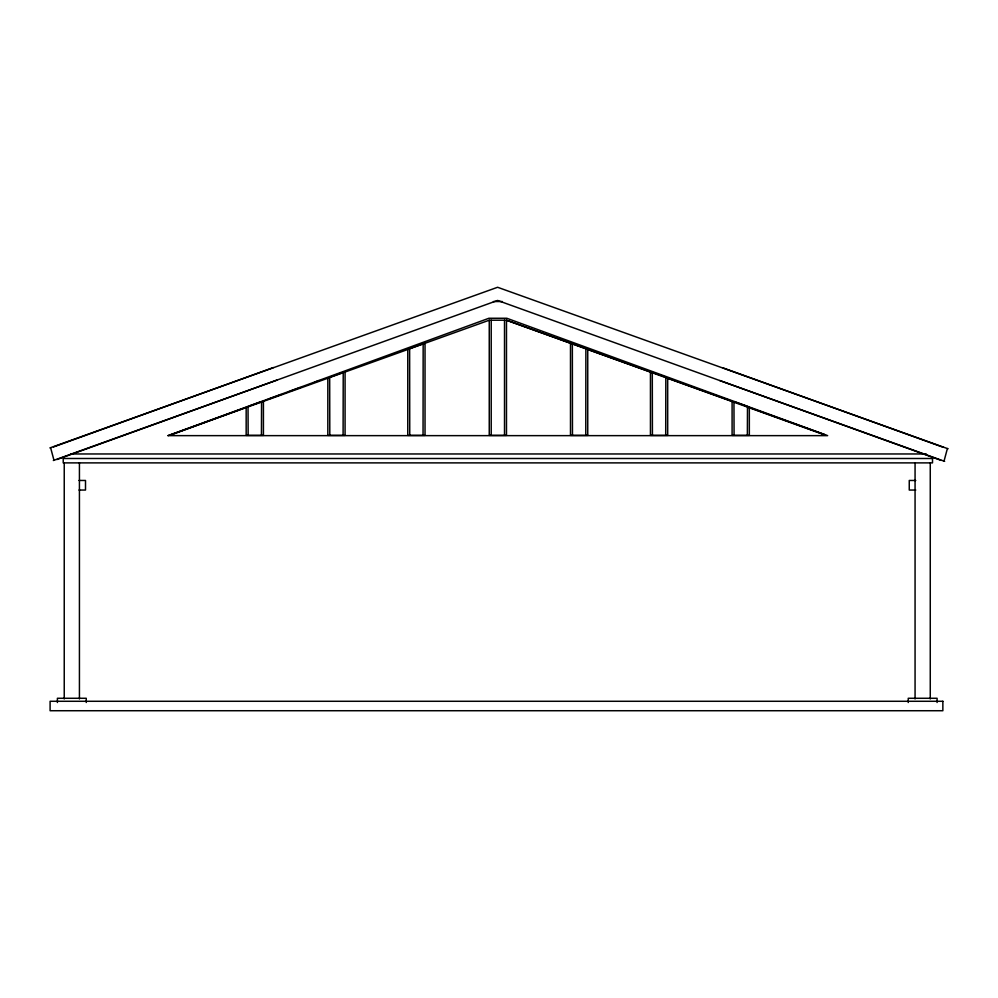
<?xml version="1.0" encoding="UTF-8"?>
<svg xmlns="http://www.w3.org/2000/svg" width="998" height="998" viewBox="0 0 998 998"><rect width="100%" height="100%" fill="white"/><g stroke="black" fill="none" stroke-linecap="round" stroke-linejoin="round"><path stroke-width="1.5" d="M423.052 435.34L423.164 343.736L409.629 348.589L409.741 435.34M585.776 435.34L585.888 348.589M343.1 435.34L343.225 372.366L345.071 371.705L345.071 435.34L327.831 435.34L327.831 377.88M665.716 435.34L665.828 377.219L650.447 371.705L650.447 435.34L667.687 435.34L667.687 377.88M261.451 435.34L261.563 401.608L249.388 405.974M747.365 435.34L747.49 406.448L733.954 401.608L734.066 435.34M944.644 461.326L944.021 461.151L947.389 448.551L497.603 287.274L49.9 447.927M171.469 434.766L244.61 407.92M268.013 399.325L281.187 394.497M289.956 391.278L300.198 387.523M314.832 382.147L319.21 380.537M168.063 435.639L488.895 318.262L506.822 318.262L827.654 435.639L168.063 435.639L489.245 320.208L506.485 320.208L571.018 343.399M273.402 367.551L53.543 446.929M53.356 460.502L276.858 380.126M341.865 372.853L329.677 377.219L329.802 435.34M56.998 459.504L497.603 300.448L941.002 460.328M493.411 301.533L502.318 301.533M71.008 453.965L926.281 453.965M78.992 480.462L85.504 480.462L85.504 490.055L78.992 490.055M915.765 480.462L909.253 480.462L909.253 490.055L915.765 490.055M947.389 448.551L948.1 448.751M719.745 380.525L944.021 461.151M587.148 349.2L651.682 372.391M667.812 378.18L732.332 401.383M749.935 407.708L824.722 434.592M723.201 367.95L943.422 447.341M825.72 435.303L506.485 320.208L506.485 435.34L489.245 435.34L489.245 320.208M50.611 447.74L53.992 460.34M248.028 406.448L248.14 435.34M652.293 372.366L652.418 435.34M572.353 343.736L572.465 435.34M937.085 702.505L937.085 698.276L908.242 698.276L908.242 702.505M930.261 462.773L930.261 698.962M915.066 462.773L915.066 698.962M749.336 407.122L749.336 435.34L732.095 435.34L732.095 400.947M504.514 320.208L504.514 435.34M491.216 320.208L491.216 435.34M425.023 343.075L425.023 435.34L407.77 435.34L407.77 349.25M263.422 400.947L263.422 435.34L246.169 435.34L246.169 407.122M86.252 702.505L86.252 698.276L57.397 698.276L57.397 702.505M79.428 462.773L79.428 698.962M64.234 462.773L64.234 698.962M587.747 435.34L570.494 435.34L570.494 343.075L587.747 349.25L587.747 435.34M932.506 458.494L63.223 458.494L63.223 462.885L932.506 462.885L932.506 458.494M942.861 701.282L50.1 701.282L50.1 710.726L942.861 710.726L942.861 701.282"/></g></svg>
